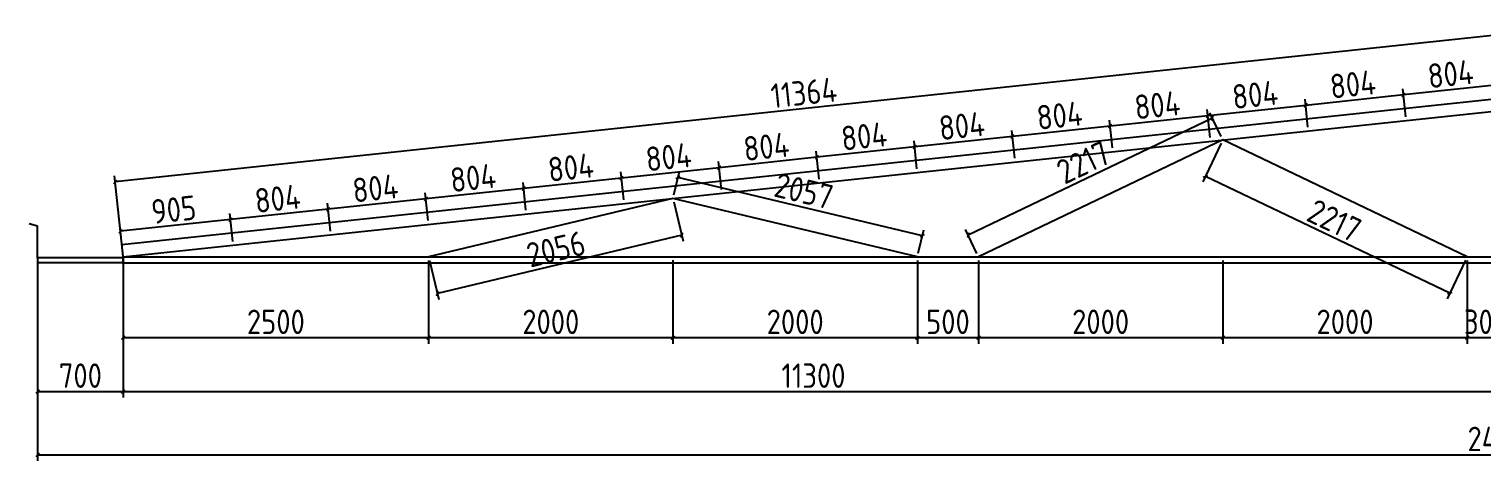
# Model space of a CAD drawing. Extents: x 2650716 to 2715620, y 1065593 to 1133200.
# Drawn here: x 2650716 to 2662607, y 1066708 to 1070241 of the extents above; entities that cross this region are included whole.
import ezdxf

# ---------------------------------------------------------------- set-up
doc = ezdxf.new("R2010")
doc.units = 0
doc.header["$LTSCALE"] = 1000
doc.header["$MEASUREMENT"] = 0
doc.styles.get("Standard").update_dxf_attribs({"font": 'gbenor.shx', "bigfont": 'gbcbig.shx'})
doc.dimstyles.get("Standard").update_dxf_attribs({"dimscale": 100, "dimtxt": 2, "dimasz": 0.3, "dimexe": 0.5, "dimexo": 0.3, "dimgap": 0.3, "dimtad": 1, "dimdec": 0, "dimzin": 0, "dimdsep": 46, "dimtxsty": 'Standard', "dimblk": 'ARCHTICK', "dimcen": 0.09, "dimadec": 0, "dimazin": 0, "dimtfac": 1, "dimtdec": 0, "dimtix": 1, "dimtmove": 2, "dimatfit": 3, "dimfxl": 1, "dimtolj": 1, "dimtzin": 0, "dimarcsym": 0})

# ---------------------------------------------------------------- blocks, each defined once
blk = doc.blocks.new('_ArchTick')
at = {"color": 0, "linetype": 'ByBlock', "const_width": 0.4}
blk.add_lwpolyline([(-0.5, -0.5), (0.5, 0.5)], dxfattribs=at)
blk = doc.blocks.new('*D8946')
at = {"color": 3, "lineweight": -2}
for p, q in [((2662721, 1070191), (2651421, 1068991)), ((2662783, 1069608), (2662716, 1070241)), ((2651483, 1068408), (2651416, 1069041))]:
    blk.add_line(p, q, dxfattribs=at)
at = {"layer": 'Defpoints', "color": 0}
for p in [(2662786, 1069578), (2651421, 1068991), (2651486, 1068378)]:
    blk.add_point(p, dxfattribs=at)
at = {"color": 3, "lineweight": -2, "xscale": 30, "yscale": 30, "zscale": 30}
for p, rotation in [((2662721, 1070191), 6.061788788728633), ((2651421, 1068991), 186.0617887887286)]:
    blk.add_blockref('_ArchTick', p, dxfattribs=dict(at, rotation=rotation))
at = {"color": 0, "insert": (2657057, 1069720), "char_height": 200, "attachment_point": 5, "rotation": 6.0618}
blk.add_mtext('\\A1;11364', dxfattribs=at)
blk = doc.blocks.new('*D8947')
at = {"color": 3, "lineweight": -2}
for p, q in [((2662786, 1068348.5), (2662786, 1067226)), ((2651486, 1068248.5), (2651486, 1067226)), ((2651486, 1067276), (2662786, 1067276))]:
    blk.add_line(p, q, dxfattribs=at)
at = {"layer": 'Defpoints', "color": 0}
for p in [(2662786, 1068378.5), (2651486, 1068278.5), (2662786, 1067276)]:
    blk.add_point(p, dxfattribs=at)
at = {"color": 3, "lineweight": -2, "xscale": 30, "yscale": 30, "zscale": 30, "rotation": 180}
blk.add_blockref('_ArchTick', (2651486, 1067276), dxfattribs=at)
at = {"color": 3, "lineweight": -2, "xscale": 30, "yscale": 30, "zscale": 30}
blk.add_blockref('_ArchTick', (2662786, 1067276), dxfattribs=at)
at = {"color": 0, "insert": (2657136, 1067406), "char_height": 200, "attachment_point": 5}
blk.add_mtext('\\A1;11300', dxfattribs=at)
blk = doc.blocks.new('*D8932')
at = {"color": 3, "lineweight": -2}
for p, q in [((2650786, 1068348.5), (2650786, 1066708.5)), ((2674786, 1068348.5), (2674786, 1066708.5)), ((2650786, 1066758.5), (2674786, 1066758.5))]:
    blk.add_line(p, q, dxfattribs=at)
at = {"layer": 'Defpoints', "color": 0}
for p in [(2650786, 1068378.5), (2674786, 1068378.5), (2674786, 1066758.5)]:
    blk.add_point(p, dxfattribs=at)
at = {"color": 3, "lineweight": -2, "xscale": 30, "yscale": 30, "zscale": 30, "rotation": 180}
blk.add_blockref('_ArchTick', (2650786, 1066758.5), dxfattribs=at)
at = {"color": 3, "lineweight": -2, "xscale": 30, "yscale": 30, "zscale": 30}
blk.add_blockref('_ArchTick', (2674786, 1066758.5), dxfattribs=at)
at = {"color": 0, "insert": (2662786, 1066888.5), "char_height": 200, "attachment_point": 5}
blk.add_mtext('\\A1;24000', dxfattribs=at)
blk = doc.blocks.new('*D8933')
at = {"color": 3, "lineweight": -2}
for p, q in [((2650786, 1068341), (2650786, 1067226)), ((2651486, 1068336.5), (2651486, 1067226)), ((2650786, 1067276), (2651486, 1067276))]:
    blk.add_line(p, q, dxfattribs=at)
at = {"layer": 'Defpoints', "color": 0}
for p in [(2650786, 1068371), (2651486, 1068366.5), (2651486, 1067276)]:
    blk.add_point(p, dxfattribs=at)
at = {"color": 3, "lineweight": -2, "xscale": 30, "yscale": 30, "zscale": 30, "rotation": 180}
blk.add_blockref('_ArchTick', (2650786, 1067276), dxfattribs=at)
at = {"color": 3, "lineweight": -2, "xscale": 30, "yscale": 30, "zscale": 30}
blk.add_blockref('_ArchTick', (2651486, 1067276), dxfattribs=at)
at = {"color": 0, "insert": (2651136, 1067406), "char_height": 200, "attachment_point": 5}
blk.add_mtext('\\A1;700', dxfattribs=at)
blk = doc.blocks.new('*D8921')
at = {"color": 3, "lineweight": -2}
for p, q in [((2662783, 1069608), (2662759, 1069836)), ((2661983, 1069523), (2661959, 1069751)), ((2662764, 1069787), (2661964, 1069702))]:
    blk.add_line(p, q, dxfattribs=at)
at = {"layer": 'Defpoints', "color": 0}
for p in [(2661964, 1069702), (2662786, 1069578), (2661986, 1069494)]:
    blk.add_point(p, dxfattribs=at)
at = {"color": 3, "lineweight": -2, "xscale": 30, "yscale": 30, "zscale": 30}
for p, rotation in [((2662764, 1069787), 6.061788788776834), ((2661964, 1069702), 186.0617887887768)]:
    blk.add_blockref('_ArchTick', p, dxfattribs=dict(at, rotation=rotation))
at = {"color": 0, "insert": (2662350, 1069874), "char_height": 200, "attachment_point": 5, "rotation": 6.0618}
blk.add_mtext('\\A1;804', dxfattribs=at)
blk = doc.blocks.new('*D8922')
at = {"color": 3, "lineweight": -2}
for p, q in [((2661964, 1069702), (2661164, 1069617)), ((2661983, 1069523), (2661959, 1069751)), ((2661183, 1069438), (2661159, 1069667))]:
    blk.add_line(p, q, dxfattribs=at)
at = {"layer": 'Defpoints', "color": 0}
for p in [(2661164, 1069617), (2661986, 1069494), (2661186, 1069409)]:
    blk.add_point(p, dxfattribs=at)
at = {"color": 3, "lineweight": -2, "xscale": 30, "yscale": 30, "zscale": 30}
for p, rotation in [((2661964, 1069702), 6.061788788556211), ((2661164, 1069617), 186.0617887885562)]:
    blk.add_blockref('_ArchTick', p, dxfattribs=dict(at, rotation=rotation))
at = {"color": 0, "insert": (2661550, 1069789), "char_height": 200, "attachment_point": 5, "rotation": 6.0618}
blk.add_mtext('\\A1;804', dxfattribs=at)
blk = doc.blocks.new('*D8923')
at = {"color": 3, "lineweight": -2}
for p, q in [((2660383, 1069353), (2660359, 1069582)), ((2661164, 1069617), (2660364, 1069532)), ((2661183, 1069438), (2661159, 1069667))]:
    blk.add_line(p, q, dxfattribs=at)
at = {"layer": 'Defpoints', "color": 0}
for p in [(2660364, 1069532), (2660386, 1069324), (2661186, 1069409)]:
    blk.add_point(p, dxfattribs=at)
at = {"color": 3, "lineweight": -2, "xscale": 30, "yscale": 30, "zscale": 30}
for p, rotation in [((2661164, 1069617), 6.061788788556211), ((2660364, 1069532), 186.0617887885562)]:
    blk.add_blockref('_ArchTick', p, dxfattribs=dict(at, rotation=rotation))
at = {"color": 0, "insert": (2660750, 1069704), "char_height": 200, "attachment_point": 5, "rotation": 6.0618}
blk.add_mtext('\\A1;804', dxfattribs=at)
blk = doc.blocks.new('*D8924')
at = {"color": 3, "lineweight": -2}
for p, q in [((2660383, 1069353), (2660359, 1069582)), ((2659583, 1069269), (2659559, 1069497)), ((2660364, 1069532), (2659564, 1069447))]:
    blk.add_line(p, q, dxfattribs=at)
at = {"layer": 'Defpoints', "color": 0}
for p in [(2659564, 1069447), (2660386, 1069324), (2659586, 1069239)]:
    blk.add_point(p, dxfattribs=at)
at = {"color": 3, "lineweight": -2, "xscale": 30, "yscale": 30, "zscale": 30}
for p, rotation in [((2659564, 1069447), 186.0617887885562), ((2660364, 1069532), 6.061788788556211)]:
    blk.add_blockref('_ArchTick', p, dxfattribs=dict(at, rotation=rotation))
at = {"color": 0, "insert": (2659950, 1069619), "char_height": 200, "attachment_point": 5, "rotation": 6.0618}
blk.add_mtext('\\A1;804', dxfattribs=at)
blk = doc.blocks.new('*D8925')
at = {"color": 3, "lineweight": -2}
for p, q in [((2659564, 1069447), (2658764, 1069362)), ((2659583, 1069269), (2659559, 1069497)), ((2658783, 1069184), (2658759, 1069412))]:
    blk.add_line(p, q, dxfattribs=at)
at = {"layer": 'Defpoints', "color": 0}
for p in [(2658764, 1069362), (2659586, 1069239), (2658786, 1069154)]:
    blk.add_point(p, dxfattribs=at)
at = {"color": 3, "lineweight": -2, "xscale": 30, "yscale": 30, "zscale": 30}
for p, rotation in [((2659564, 1069447), 6.061788788556211), ((2658764, 1069362), 186.0617887885562)]:
    blk.add_blockref('_ArchTick', p, dxfattribs=dict(at, rotation=rotation))
at = {"color": 0, "insert": (2659150, 1069534), "char_height": 200, "attachment_point": 5, "rotation": 6.0618}
blk.add_mtext('\\A1;804', dxfattribs=at)
blk = doc.blocks.new('*D8926')
at = {"color": 3, "lineweight": -2}
for p, q in [((2657983, 1069099), (2657959, 1069327)), ((2658764, 1069362), (2657964, 1069277)), ((2658783, 1069184), (2658759, 1069412))]:
    blk.add_line(p, q, dxfattribs=at)
at = {"layer": 'Defpoints', "color": 0}
for p in [(2657964, 1069277), (2658786, 1069154), (2657986, 1069069)]:
    blk.add_point(p, dxfattribs=at)
at = {"color": 3, "lineweight": -2, "xscale": 30, "yscale": 30, "zscale": 30}
for p, rotation in [((2658764, 1069362), 6.061788788556211), ((2657964, 1069277), 186.0617887885562)]:
    blk.add_blockref('_ArchTick', p, dxfattribs=dict(at, rotation=rotation))
at = {"color": 0, "insert": (2658350, 1069449), "char_height": 200, "attachment_point": 5, "rotation": 6.0618}
blk.add_mtext('\\A1;804', dxfattribs=at)
blk = doc.blocks.new('*D8927')
at = {"color": 3, "lineweight": -2}
for p, q in [((2657983, 1069099), (2657959, 1069327)), ((2657183, 1069014), (2657159, 1069242)), ((2657964, 1069277), (2657164, 1069192))]:
    blk.add_line(p, q, dxfattribs=at)
at = {"layer": 'Defpoints', "color": 0}
for p in [(2657164, 1069192), (2657186, 1068984), (2657986, 1069069)]:
    blk.add_point(p, dxfattribs=at)
at = {"color": 3, "lineweight": -2, "xscale": 30, "yscale": 30, "zscale": 30}
for p, rotation in [((2657164, 1069192), 186.0617887885562), ((2657964, 1069277), 6.061788788556211)]:
    blk.add_blockref('_ArchTick', p, dxfattribs=dict(at, rotation=rotation))
at = {"color": 0, "insert": (2657550, 1069364), "char_height": 200, "attachment_point": 5, "rotation": 6.0618}
blk.add_mtext('\\A1;804', dxfattribs=at)
blk = doc.blocks.new('*D8944')
at = {"color": 3, "lineweight": -2}
for p, q in [((2657183, 1069014), (2657159, 1069242)), ((2656383, 1068929), (2656359, 1069157)), ((2657164, 1069192), (2656364, 1069107))]:
    blk.add_line(p, q, dxfattribs=at)
at = {"layer": 'Defpoints', "color": 0}
for p in [(2656364, 1069107), (2657186, 1068984), (2656386, 1068899)]:
    blk.add_point(p, dxfattribs=at)
at = {"color": 3, "lineweight": -2, "xscale": 30, "yscale": 30, "zscale": 30}
for p, rotation in [((2657164, 1069192), 6.061788788556211), ((2656364, 1069107), 186.0617887885562)]:
    blk.add_blockref('_ArchTick', p, dxfattribs=dict(at, rotation=rotation))
at = {"color": 0, "insert": (2656750, 1069279), "char_height": 200, "attachment_point": 5, "rotation": 6.0618}
blk.add_mtext('\\A1;804', dxfattribs=at)
blk = doc.blocks.new('*D8928')
at = {"color": 3, "lineweight": -2}
for p, q in [((2656364, 1069107), (2655564, 1069022)), ((2656383, 1068929), (2656359, 1069157)), ((2655583, 1068844), (2655559, 1069072))]:
    blk.add_line(p, q, dxfattribs=at)
at = {"layer": 'Defpoints', "color": 0}
for p in [(2655564, 1069022), (2656386, 1068899), (2655586, 1068814)]:
    blk.add_point(p, dxfattribs=at)
at = {"color": 3, "lineweight": -2, "xscale": 30, "yscale": 30, "zscale": 30}
for p, rotation in [((2656364, 1069107), 6.061788788556211), ((2655564, 1069022), 186.0617887885562)]:
    blk.add_blockref('_ArchTick', p, dxfattribs=dict(at, rotation=rotation))
at = {"color": 0, "insert": (2655950, 1069194), "char_height": 200, "attachment_point": 5, "rotation": 6.0618}
blk.add_mtext('\\A1;804', dxfattribs=at)
blk = doc.blocks.new('*D8929')
at = {"color": 3, "lineweight": -2}
for p, q in [((2654783, 1068759), (2654759, 1068987)), ((2655564, 1069022), (2654764, 1068937)), ((2655583, 1068844), (2655559, 1069072))]:
    blk.add_line(p, q, dxfattribs=at)
at = {"layer": 'Defpoints', "color": 0}
for p in [(2654764, 1068937), (2655586, 1068814), (2654786, 1068729)]:
    blk.add_point(p, dxfattribs=at)
at = {"color": 3, "lineweight": -2, "xscale": 30, "yscale": 30, "zscale": 30}
for p, rotation in [((2655564, 1069022), 6.061788788556211), ((2654764, 1068937), 186.0617887885562)]:
    blk.add_blockref('_ArchTick', p, dxfattribs=dict(at, rotation=rotation))
at = {"color": 0, "insert": (2655150, 1069109), "char_height": 200, "attachment_point": 5, "rotation": 6.0618}
blk.add_mtext('\\A1;804', dxfattribs=at)
blk = doc.blocks.new('*D8930')
at = {"color": 3, "lineweight": -2}
for p, q in [((2654783, 1068759), (2654759, 1068987)), ((2653983, 1068674), (2653959, 1068902)), ((2654764, 1068937), (2653964, 1068852))]:
    blk.add_line(p, q, dxfattribs=at)
at = {"layer": 'Defpoints', "color": 0}
for p in [(2653964, 1068852), (2653986, 1068644), (2654786, 1068729)]:
    blk.add_point(p, dxfattribs=at)
at = {"color": 3, "lineweight": -2, "xscale": 30, "yscale": 30, "zscale": 30}
for p, rotation in [((2653964, 1068852), 186.0617887885562), ((2654764, 1068937), 6.061788788556211)]:
    blk.add_blockref('_ArchTick', p, dxfattribs=dict(at, rotation=rotation))
at = {"color": 0, "insert": (2654350, 1069024), "char_height": 200, "attachment_point": 5, "rotation": 6.0618}
blk.add_mtext('\\A1;804', dxfattribs=at)
blk = doc.blocks.new('*D8931')
at = {"color": 3, "lineweight": -2}
for p, q in [((2653964, 1068852), (2653164, 1068767)), ((2653983, 1068674), (2653959, 1068902)), ((2653183, 1068589), (2653159, 1068817))]:
    blk.add_line(p, q, dxfattribs=at)
at = {"layer": 'Defpoints', "color": 0}
for p in [(2653164, 1068767), (2653986, 1068644), (2653186, 1068559)]:
    blk.add_point(p, dxfattribs=at)
at = {"color": 3, "lineweight": -2, "xscale": 30, "yscale": 30, "zscale": 30}
for p, rotation in [((2653964, 1068852), 6.061788788556211), ((2653164, 1068767), 186.0617887885562)]:
    blk.add_blockref('_ArchTick', p, dxfattribs=dict(at, rotation=rotation))
at = {"color": 0, "insert": (2653550, 1068939), "char_height": 200, "attachment_point": 5, "rotation": 6.0618}
blk.add_mtext('\\A1;804', dxfattribs=at)
blk = doc.blocks.new('*D8920')
at = {"color": 3, "lineweight": -2}
for p, q in [((2652383, 1068504), (2652359, 1068732)), ((2653164, 1068767), (2652364, 1068682)), ((2653183, 1068589), (2653159, 1068817))]:
    blk.add_line(p, q, dxfattribs=at)
at = {"layer": 'Defpoints', "color": 0}
for p in [(2652364, 1068682), (2653186, 1068559), (2652386, 1068474)]:
    blk.add_point(p, dxfattribs=at)
at = {"color": 3, "lineweight": -2, "xscale": 30, "yscale": 30, "zscale": 30}
for p, rotation in [((2653164, 1068767), 6.061788788556211), ((2652364, 1068682), 186.0617887885562)]:
    blk.add_blockref('_ArchTick', p, dxfattribs=dict(at, rotation=rotation))
at = {"color": 0, "insert": (2652750, 1068854), "char_height": 200, "attachment_point": 5, "rotation": 6.0618}
blk.add_mtext('\\A1;804', dxfattribs=at)
blk = doc.blocks.new('*D8942')
at = {"color": 3, "lineweight": -2}
for p, q in [((2652383, 1068504), (2652359, 1068732)), ((2651483, 1068408), (2651459, 1068636)), ((2652364, 1068682), (2651464, 1068587))]:
    blk.add_line(p, q, dxfattribs=at)
at = {"layer": 'Defpoints', "color": 0}
for p in [(2651464, 1068587), (2651486, 1068378), (2652386, 1068474)]:
    blk.add_point(p, dxfattribs=at)
at = {"color": 3, "lineweight": -2, "xscale": 30, "yscale": 30, "zscale": 30}
for p, rotation in [((2652364, 1068682), 6.061788788556211), ((2651464, 1068587), 186.0617887885562)]:
    blk.add_blockref('_ArchTick', p, dxfattribs=dict(at, rotation=rotation))
at = {"color": 0, "insert": (2651900, 1068764), "char_height": 200, "attachment_point": 5, "rotation": 6.0618}
blk.add_mtext('\\A1;905', dxfattribs=at)
blk = doc.blocks.new('*D8934')
at = {"color": 3, "lineweight": -2}
for p, q in [((2662486, 1068348.5), (2662486, 1067666.5)), ((2662786, 1068348.5), (2662786, 1067666.5)), ((2662486, 1067716.5), (2662456, 1067716.5)), ((2662786, 1067716.5), (2662486, 1067716.5)), ((2662786, 1067716.5), (2662816, 1067716.5))]:
    blk.add_line(p, q, dxfattribs=at)
at = {"layer": 'Defpoints', "color": 0}
for p in [(2662486, 1068378.5), (2662786, 1068378.5), (2662486, 1067716.5)]:
    blk.add_point(p, dxfattribs=at)
at = {"color": 3, "lineweight": -2, "xscale": 30, "yscale": 30, "zscale": 30}
blk.add_blockref('_ArchTick', (2662486, 1067716.5), dxfattribs=at)
at = {"color": 3, "lineweight": -2, "xscale": 30, "yscale": 30, "zscale": 30, "rotation": 180}
blk.add_blockref('_ArchTick', (2662786, 1067716.5), dxfattribs=at)
at = {"color": 0, "insert": (2662636, 1067846.5), "char_height": 200, "attachment_point": 5}
blk.add_mtext('\\A1;300', dxfattribs=at)
blk = doc.blocks.new('*D8935')
at = {"color": 3, "lineweight": -2}
for p, q in [((2660486, 1068348.5), (2660486, 1067666.5)), ((2662486, 1068348.5), (2662486, 1067666.5)), ((2662486, 1067716.5), (2660486, 1067716.5))]:
    blk.add_line(p, q, dxfattribs=at)
at = {"layer": 'Defpoints', "color": 0}
for p in [(2660486, 1068378.5), (2662486, 1068378.5), (2660486, 1067716.5)]:
    blk.add_point(p, dxfattribs=at)
at = {"color": 3, "lineweight": -2, "xscale": 30, "yscale": 30, "zscale": 30, "rotation": 180}
blk.add_blockref('_ArchTick', (2660486, 1067716.5), dxfattribs=at)
at = {"color": 3, "lineweight": -2, "xscale": 30, "yscale": 30, "zscale": 30}
blk.add_blockref('_ArchTick', (2662486, 1067716.5), dxfattribs=at)
at = {"color": 0, "insert": (2661486, 1067846.5), "char_height": 200, "attachment_point": 5}
blk.add_mtext('\\A1;2000', dxfattribs=at)
blk = doc.blocks.new('*D8899')
at = {"color": 3, "lineweight": -2}
for p, q in [((2658486, 1068348.5), (2658486, 1067666.5)), ((2660486, 1068348.5), (2660486, 1067666.5)), ((2660486, 1067716.5), (2658486, 1067716.5))]:
    blk.add_line(p, q, dxfattribs=at)
at = {"layer": 'Defpoints', "color": 0}
for p in [(2658486, 1068378.5), (2660486, 1068378.5), (2658486, 1067716.5)]:
    blk.add_point(p, dxfattribs=at)
at = {"color": 3, "lineweight": -2, "xscale": 30, "yscale": 30, "zscale": 30, "rotation": 180}
blk.add_blockref('_ArchTick', (2658486, 1067716.5), dxfattribs=at)
at = {"color": 3, "lineweight": -2, "xscale": 30, "yscale": 30, "zscale": 30}
blk.add_blockref('_ArchTick', (2660486, 1067716.5), dxfattribs=at)
at = {"color": 0, "insert": (2659486, 1067846.5), "char_height": 200, "attachment_point": 5}
blk.add_mtext('\\A1;2000', dxfattribs=at)
blk = doc.blocks.new('*D8900')
at = {"color": 3, "lineweight": -2}
for p, q in [((2657986, 1068348), (2657986, 1067666)), ((2658486, 1068348), (2658486, 1067666)), ((2658486, 1067716), (2657986, 1067716))]:
    blk.add_line(p, q, dxfattribs=at)
at = {"layer": 'Defpoints', "color": 0}
for p in [(2657986, 1068378), (2658486, 1068378), (2657986, 1067716)]:
    blk.add_point(p, dxfattribs=at)
at = {"color": 3, "lineweight": -2, "xscale": 30, "yscale": 30, "zscale": 30, "rotation": 180}
blk.add_blockref('_ArchTick', (2657986, 1067716), dxfattribs=at)
at = {"color": 3, "lineweight": -2, "xscale": 30, "yscale": 30, "zscale": 30}
blk.add_blockref('_ArchTick', (2658486, 1067716), dxfattribs=at)
at = {"color": 0, "insert": (2658236, 1067846), "char_height": 200, "attachment_point": 5}
blk.add_mtext('\\A1;500', dxfattribs=at)
blk = doc.blocks.new('*D8901')
at = {"color": 3, "lineweight": -2}
for p, q in [((2655986, 1068350), (2655986, 1067666)), ((2657986, 1068348), (2657986, 1067666)), ((2657986, 1067716), (2655986, 1067716))]:
    blk.add_line(p, q, dxfattribs=at)
at = {"layer": 'Defpoints', "color": 0}
for p in [(2655986, 1068380), (2657986, 1068378), (2655986, 1067716)]:
    blk.add_point(p, dxfattribs=at)
at = {"color": 3, "lineweight": -2, "xscale": 30, "yscale": 30, "zscale": 30, "rotation": 180}
blk.add_blockref('_ArchTick', (2655986, 1067716), dxfattribs=at)
at = {"color": 3, "lineweight": -2, "xscale": 30, "yscale": 30, "zscale": 30}
blk.add_blockref('_ArchTick', (2657986, 1067716), dxfattribs=at)
at = {"color": 0, "insert": (2656986, 1067846), "char_height": 200, "attachment_point": 5}
blk.add_mtext('\\A1;2000', dxfattribs=at)
blk = doc.blocks.new('*D8936')
at = {"color": 3, "lineweight": -2}
for p, q in [((2653986, 1068348), (2653986, 1067666)), ((2655986, 1068350), (2655986, 1067666)), ((2655986, 1067716), (2653986, 1067716))]:
    blk.add_line(p, q, dxfattribs=at)
at = {"layer": 'Defpoints', "color": 0}
for p in [(2653986, 1068378), (2655986, 1068380), (2653986, 1067716)]:
    blk.add_point(p, dxfattribs=at)
at = {"color": 3, "lineweight": -2, "xscale": 30, "yscale": 30, "zscale": 30, "rotation": 180}
blk.add_blockref('_ArchTick', (2653986, 1067716), dxfattribs=at)
at = {"color": 3, "lineweight": -2, "xscale": 30, "yscale": 30, "zscale": 30}
blk.add_blockref('_ArchTick', (2655986, 1067716), dxfattribs=at)
at = {"color": 0, "insert": (2654986, 1067846), "char_height": 200, "attachment_point": 5}
blk.add_mtext('\\A1;2000', dxfattribs=at)
blk = doc.blocks.new('*D8937')
at = {"color": 3, "lineweight": -2}
for p, q in [((2651486, 1068298), (2651486, 1067666)), ((2653986, 1068348), (2653986, 1067666)), ((2653986, 1067716), (2651486, 1067716))]:
    blk.add_line(p, q, dxfattribs=at)
at = {"layer": 'Defpoints', "color": 0}
for p in [(2653986, 1068378), (2651486, 1068328), (2651486, 1067716)]:
    blk.add_point(p, dxfattribs=at)
at = {"color": 3, "lineweight": -2, "xscale": 30, "yscale": 30, "zscale": 30, "rotation": 180}
blk.add_blockref('_ArchTick', (2651486, 1067716), dxfattribs=at)
at = {"color": 3, "lineweight": -2, "xscale": 30, "yscale": 30, "zscale": 30}
blk.add_blockref('_ArchTick', (2653986, 1067716), dxfattribs=at)
at = {"color": 0, "insert": (2652736, 1067846), "char_height": 200, "attachment_point": 5}
blk.add_mtext('\\A1;2500', dxfattribs=at)
blk = doc.blocks.new('*D9210')
at = {"color": 3, "lineweight": -2}
for p, q in [((2660473, 1069307), (2660322, 1068991)), ((2662343, 1068080), (2660343, 1069036)), ((2662473, 1068351), (2662322, 1068035))]:
    blk.add_line(p, q, dxfattribs=at)
at = {"layer": 'Defpoints', "color": 0}
for p in [(2660486, 1069334), (2660343, 1069036), (2662486, 1068378)]:
    blk.add_point(p, dxfattribs=at)
at = {"color": 3, "lineweight": -2, "xscale": 30, "yscale": 30, "zscale": 30}
for p, rotation in [((2660343, 1069036), 154.45797901159), ((2662343, 1068080), 334.4579790115901)]:
    blk.add_blockref('_ArchTick', p, dxfattribs=dict(at, rotation=rotation))
at = {"color": 0, "insert": (2661399, 1068675), "char_height": 200, "attachment_point": 5, "rotation": 334.458}
blk.add_mtext('\\A1;2217', dxfattribs=at)
blk = doc.blocks.new('*D9211')
at = {"color": 3, "lineweight": -2}
for p, q in [((2660401, 1069512), (2658401, 1068556)), ((2660473, 1069361), (2660380, 1069557)), ((2658473, 1068406), (2658380, 1068601))]:
    blk.add_line(p, q, dxfattribs=at)
at = {"layer": 'Defpoints', "color": 0}
for p in [(2660486, 1069334), (2658401, 1068556), (2658486, 1068378)]:
    blk.add_point(p, dxfattribs=at)
at = {"color": 3, "lineweight": -2, "xscale": 30, "yscale": 30, "zscale": 30}
for p, rotation in [((2660401, 1069512), 25.54202098841), ((2658401, 1068556), 205.5420209884099)]:
    blk.add_blockref('_ArchTick', p, dxfattribs=dict(at, rotation=rotation))
at = {"color": 0, "insert": (2659345, 1069151), "char_height": 200, "attachment_point": 5, "rotation": 25.542}
blk.add_mtext('\\A1;2217', dxfattribs=at)
blk = doc.blocks.new('*D9212')
at = {"color": 3, "lineweight": -2}
for p, q in [((2655992, 1068885), (2656038, 1069077)), ((2658027, 1068550), (2656026, 1069028)), ((2657993, 1068408), (2658039, 1068599))]:
    blk.add_line(p, q, dxfattribs=at)
at = {"layer": 'Defpoints', "color": 0}
for p in [(2656026, 1069028), (2655985, 1068856), (2657986, 1068378)]:
    blk.add_point(p, dxfattribs=at)
at = {"color": 3, "lineweight": -2, "xscale": 30, "yscale": 30, "zscale": 30}
for p, rotation in [((2656026, 1069028), 166.5672371016156), ((2658027, 1068550), 346.5672371016155)]:
    blk.add_blockref('_ArchTick', p, dxfattribs=dict(at, rotation=rotation))
at = {"color": 0, "insert": (2657057, 1068916), "char_height": 200, "attachment_point": 5, "rotation": 346.5672}
blk.add_mtext('\\A1;2057', dxfattribs=at)
blk = doc.blocks.new('*D9213')
at = {"color": 3, "lineweight": -2}
for p, q in [((2655992, 1068827), (2656069, 1068506)), ((2656058, 1068555), (2654058, 1068077)), ((2653993, 1068349), (2654070, 1068028))]:
    blk.add_line(p, q, dxfattribs=at)
at = {"layer": 'Defpoints', "color": 0}
for p in [(2655985, 1068856), (2653986, 1068378), (2654058, 1068077)]:
    blk.add_point(p, dxfattribs=at)
at = {"color": 3, "lineweight": -2, "xscale": 30, "yscale": 30, "zscale": 30}
for p, rotation in [((2656058, 1068555), 13.44025548159568), ((2654058, 1068077), 193.4402554815957)]:
    blk.add_blockref('_ArchTick', p, dxfattribs=dict(at, rotation=rotation))
at = {"color": 0, "insert": (2655028, 1068442), "char_height": 200, "attachment_point": 5, "rotation": 13.4403}
blk.add_mtext('\\A1;2056', dxfattribs=at)

msp = doc.modelspace()

# ---------------------------------------------------------------- linework, layer by layer
for p, q in [((2651475.4, 1068477.9), (2662786, 1069679.1)), ((2651486, 1068378.5), (2662786, 1069578.5)), ((2651486, 1068378.5), (2651479.7, 1068438.2)), ((2651486, 1068378.5), (2662786, 1068378.5)), ((2651486, 1068378.5), (2651486, 1068278.5)), ((2650786, 1068368.5), (2650786, 1068328.5)), ((2651486, 1068328.5), (2650786, 1068328.5)), ((2651486, 1068328.5), (2662786, 1068328.5))]:
    msp.add_line(p, q)
at = {"color": 2}
for p, q in [((2660486, 1069334.3), (2658486, 1068378.5)), ((2662486, 1068378.5), (2660486, 1069334.3)), ((2655985.4, 1068856.3), (2653986, 1068378.5)), ((2657986, 1068378.5), (2655985.4, 1068856.3))]:
    msp.add_line(p, q, dxfattribs=at)
at = {"color": 6}
for p, q in [((2650786, 1068628.5), (2650716, 1068649)), ((2650786, 1068368.5), (2650786, 1068628.5)), ((2651486, 1068318.5), (2651486, 1068378.5)), ((2651486, 1068368.5), (2651486, 1068378.5)), ((2651486, 1068378.5), (2651509.5, 1068378.5)), ((2651509.5, 1068378.5), (2651509.5, 1068374)), ((2651486, 1068368.5), (2650786, 1068368.5))]:
    msp.add_line(p, q, dxfattribs=at)

# ---------------------------------------------------------------- dimensions: what is measured, and where the dimension line sits
for p1, p2, distance, picture, middle in [((2662786, 1069578.5), (2651486, 1068378.5), -616.1, '*D8946', (2657057.2, 1069720.4)), ((2662786, 1069578.5), (2661986, 1069493.5442), -209.3978, '*D8921', (2662350.1593, 1069873.5222)), ((2660486, 1069334.3), (2658486, 1068378.5), -196.5, '*D9211', (2659345.2, 1069151)), ((2662486, 1068378.5), (2660486, 1069334.3), 330.9, '*D9210', (2661399.4, 1068675.1)), ((2657986, 1068378.5), (2655985.4, 1068856.3), -176.5, '*D9212', (2657056.9, 1068915.5)), ((2655985.4, 1068856.3), (2653986, 1068378.5), 310.3, '*D9213', (2655027.6, 1068442))]:
    dim = msp.add_aligned_dim(p1=p1, p2=p2, distance=distance, dimstyle='Standard', override={"dimclrd": 3, "dimclre": 3})
    dim.commit()
    dim.dimension.update_dxf_attribs({"geometry": picture, "text_midpoint": middle})
for base, p1, p2, picture, middle in [((2661163.9, 1069616.8), (2661986, 1069493.5), (2661186, 1069408.6), '*D8922', (2661550.2, 1069788.6)), ((2660363.8874, 1069531.8597), (2661186, 1069408.5885), (2660386, 1069323.6327), '*D8923', (2660750.1593, 1069703.6107)), ((2658763.8874, 1069361.9482), (2659586, 1069238.677), (2658786, 1069153.7212), '*D8925', (2659150.1593, 1069533.6992)), ((2659563.9, 1069446.9), (2660386, 1069323.6), (2659586, 1069238.7), '*D8924', (2659950.2, 1069618.7)), ((2657963.9, 1069277), (2658786, 1069153.7), (2657986, 1069068.8), '*D8926', (2658350.2, 1069448.7)), ((2657163.8874, 1069192.0367), (2657986, 1069068.7655), (2657186, 1068983.8097), '*D8927', (2657550.1593, 1069363.7877)), ((2655563.8874, 1069022.1252), (2656386, 1068898.854), (2655586, 1068813.8982), '*D8928', (2655950.1593, 1069193.8762)), ((2656363.9, 1069107.1), (2657186, 1068983.8), (2656386, 1068898.9), '*D8944', (2656750.2, 1069278.8)), ((2654763.8874, 1068937.1695), (2655586, 1068813.8982), (2654786, 1068728.9425), '*D8929', (2655150.1593, 1069108.9205)), ((2653163.8874, 1068767.258), (2653986, 1068643.9867), (2653186, 1068559.031), '*D8931', (2653550.1593, 1068939.0089)), ((2653963.9, 1068852.2), (2654786, 1068728.9), (2653986, 1068644), '*D8930', (2654350.2, 1069024)), ((2652363.9, 1068682.3), (2653186, 1068559), (2652386, 1068474.1), '*D8920', (2652750.2, 1068854.1)), ((2651463.9, 1068586.7), (2652386, 1068474.1), (2651486, 1068378.5), '*D8942', (2651900.2, 1068763.8))]:
    dim = msp.add_linear_dim(base=base, p1=p1, p2=p2, angle=6.06179, dimstyle='Standard', override={"dimclrd": 3, "dimclre": 3})
    dim.commit()
    dim.dimension.update_dxf_attribs({"geometry": picture, "text_midpoint": middle})
for base, p1, p2, picture, middle in [((2674786, 1066758.5), (2650786, 1068378.5), (2674786, 1068378.5), '*D8932', (2662786, 1066888.5)), ((2662786, 1067276), (2651486, 1068278.5), (2662786, 1068378.5), '*D8947', (2657136, 1067406)), ((2651486, 1067716.5), (2653986, 1068378.5), (2651486, 1068328.5), '*D8937', (2652736, 1067846.5)), ((2653986, 1067716.5), (2655986, 1068380.3), (2653986, 1068378.5), '*D8936', (2654986, 1067846.5)), ((2655986, 1067716.5), (2657986, 1068378.5), (2655986, 1068380.3), '*D8901', (2656986, 1067846.5)), ((2657986, 1067716.5), (2658486, 1068378.5), (2657986, 1068378.5), '*D8900', (2658236, 1067846.5)), ((2658486, 1067716.5), (2660486, 1068378.5), (2658486, 1068378.5), '*D8899', (2659486, 1067846.5)), ((2660486, 1067716.5), (2662486, 1068378.5), (2660486, 1068378.5), '*D8935', (2661486, 1067846.5)), ((2662486, 1067716.5), (2662786, 1068378.5), (2662486, 1068378.5), '*D8934', (2662636, 1067846.5)), ((2651486, 1067276), (2650786, 1068371), (2651486, 1068366.5), '*D8933', (2651136, 1067406))]:
    dim = msp.add_linear_dim(base=base, p1=p1, p2=p2, dimstyle='Standard', override={"dimclrd": 3, "dimclre": 3})
    dim.commit()
    dim.dimension.update_dxf_attribs({"geometry": picture, "text_midpoint": middle})

doc.saveas('drawing.dxf')
